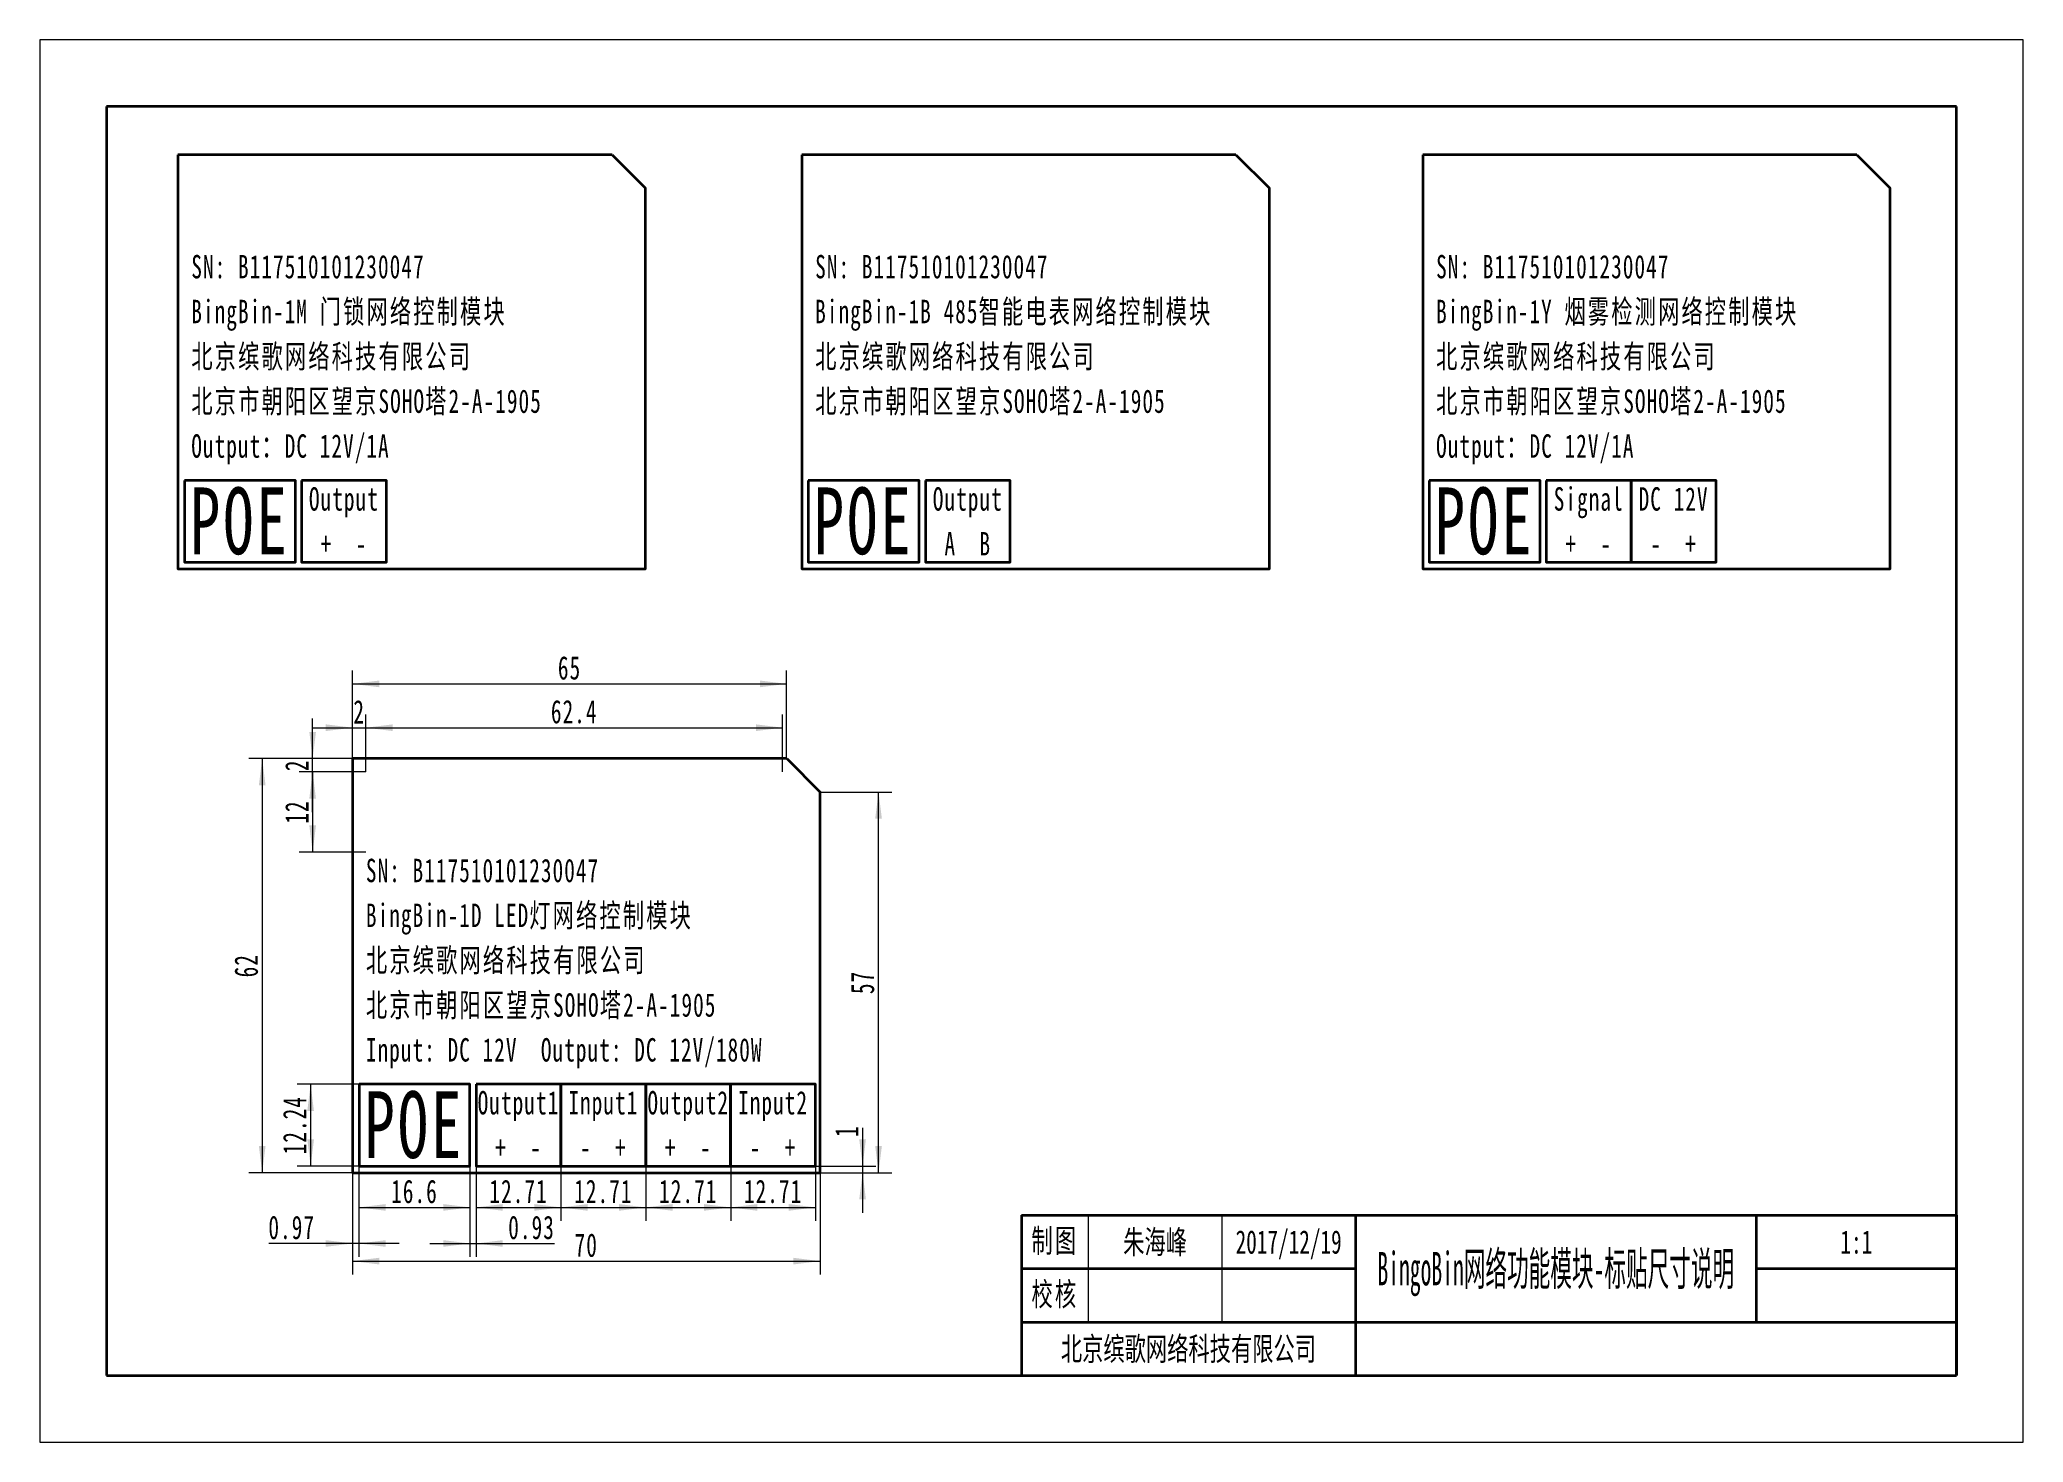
# Model space of a CAD drawing. Header units: millimetres. Extents: x -148 to 148, y -105 to 105.
import ezdxf
from ezdxf.enums import TextEntityAlignment as Align

# ---------------------------------------------------------------- set-up
doc = ezdxf.new("R2010")
doc.units = ezdxf.units.MM
doc.layers.get('0').update_dxf_attribs({"lineweight": 35})
for name, color, linetype, lineweight in [('尺寸线层', 3, 'Continuous', 18), ('粗实线层', 7, 'Continuous', 35), ('细实线层', 7, 'Continuous', 18)]:
    doc.layers.add(name, color=color, linetype=linetype, lineweight=lineweight)
doc.styles.add('标准', font='', dxfattribs={"width": 0.667})
doc.styles.get('标准').set_extended_font_data('宋体')
doc.dimstyles.new('标准', dxfattribs={"dimtxt": 3.5, "dimasz": 4, "dimexe": 2, "dimexo": 0, "dimtad": 1, "dimdsep": 46, "dimtxsty": '标准', "dimblk": '_CAXARROW', "dimcen": 0, "dimdle": 6, "dimazin": 2, "dimtfac": 0.707107, "dimtdec": 3, "dimtmove": 2, "dimatfit": 3, "dimfxl": 1, "dimfrac": 2, "dimtolj": 1, "dimarcsym": 1})

# ---------------------------------------------------------------- blocks, each defined once
blk = doc.blocks.new('*X2')
at = {"layer": '粗实线层'}
for p, q in [((-138.5, 95), (-138.5, -95)), ((138.5, 95), (-138.5, 95)), ((138.5, -95), (138.5, 95)), ((-138.5, -95), (138.5, -95))]:
    blk.add_line(p, q, dxfattribs=at)
at = {"layer": '细实线层'}
for p, q in [((148.5, 105), (-148.5, 105)), ((-148.5, 105), (-148.5, -105)), ((148.5, -105), (148.5, 105)), ((-148.5, -105), (148.5, -105))]:
    blk.add_line(p, q, dxfattribs=at)
blk = doc.blocks.new('*X3')
at = {"layer": '尺寸线层', "linetype": 'Continuous'}
for points in [[(-115.18, -2.64), (-114.68, -6.64), (-115.68, -6.64)], [(-115.18, -64.64), (-114.68, -60.64), (-115.68, -60.64)]]:
    blk.add_hatch(color=0, dxfattribs=at).paths.add_polyline_path(points, flags=0)
at = {"layer": '尺寸线层', "color": 0, "linetype": 'Continuous'}
for p, q in [((-101.66, -2.64), (-117.18, -2.64)), ((-115.18, -2.64), (-115.18, -64.64)), ((-101.66, -64.64), (-117.18, -64.64))]:
    blk.add_line(p, q, dxfattribs=at)
at = {"layer": '尺寸线层', "color": 0, "insert": (-117.56, -33.64), "char_height": 3.5, "width": 7, "attachment_point": 5, "rotation": 90, "line_spacing_factor": 1.15057, "style": '标准'}
blk.add_mtext('\\T1.1;62', dxfattribs=at)
blk = doc.blocks.new('_CAXARROW')
blk.add_hatch(color=0).paths.add_polyline_path([(0, 0), (-1, 0.125), (-1, -0.125)], flags=0)
blk = doc.blocks.new('*X4')
at = {"layer": '尺寸线层', "linetype": 'Continuous'}
for points in [[(-22.9, -7.64), (-23.4, -11.64), (-22.4, -11.64)], [(-22.9, -64.64), (-23.4, -60.64), (-22.4, -60.64)]]:
    blk.add_hatch(color=0, dxfattribs=at).paths.add_polyline_path(points, flags=0)
at = {"layer": '尺寸线层', "color": 0, "linetype": 'Continuous'}
for p, q in [((-31.66, -7.64), (-20.9, -7.64)), ((-22.9, -64.64), (-22.9, -7.64)), ((-31.66, -64.64), (-20.9, -64.64))]:
    blk.add_line(p, q, dxfattribs=at)
at = {"layer": '尺寸线层', "color": 0, "insert": (-25.28, -36.14), "char_height": 3.5, "width": 7, "attachment_point": 5, "rotation": 90, "line_spacing_factor": 1.15057, "style": '标准'}
blk.add_mtext('\\T1.1;57', dxfattribs=at)
blk = doc.blocks.new('*X5')
at = {"layer": '尺寸线层', "linetype": 'Continuous'}
for points in [[(-101.66, -77.87), (-97.66, -77.37), (-97.66, -78.37)], [(-31.66, -77.87), (-35.66, -77.37), (-35.66, -78.37)]]:
    blk.add_hatch(color=0, dxfattribs=at).paths.add_polyline_path(points, flags=0)
at = {"layer": '尺寸线层', "color": 0, "linetype": 'Continuous'}
for p, q in [((-101.66, -64.64), (-101.66, -79.87)), ((-31.66, -64.64), (-31.66, -79.87)), ((-101.66, -77.87), (-31.66, -77.87))]:
    blk.add_line(p, q, dxfattribs=at)
at = {"layer": '尺寸线层', "color": 0, "insert": (-66.66, -75.5), "char_height": 3.5, "width": 7, "attachment_point": 5, "line_spacing_factor": 1.15057, "style": '标准'}
blk.add_mtext('\\T1.1;70', dxfattribs=at)
blk = doc.blocks.new('*X6')
at = {"layer": '尺寸线层', "linetype": 'Continuous'}
for points in [[(-83.16, -69.83), (-79.16, -69.33), (-79.16, -70.33)], [(-70.45, -69.83), (-74.45, -69.33), (-74.45, -70.33)]]:
    blk.add_hatch(color=0, dxfattribs=at).paths.add_polyline_path(points, flags=0)
at = {"layer": '尺寸线层', "color": 0, "linetype": 'Continuous'}
for p, q in [((-83.16, -63.64), (-83.16, -71.83)), ((-70.45, -63.64), (-70.45, -71.83)), ((-83.16, -69.83), (-70.45, -69.83))]:
    blk.add_line(p, q, dxfattribs=at)
at = {"layer": '尺寸线层', "color": 0, "insert": (-76.8, -67.46), "char_height": 3.5, "width": 16.5945, "attachment_point": 5, "line_spacing_factor": 1.15057, "style": '标准'}
blk.add_mtext('\\T1.1;12.71', dxfattribs=at)
blk = doc.blocks.new('*X7')
at = {"layer": '尺寸线层', "linetype": 'Continuous'}
for points in [[(-70.45, -69.83), (-66.45, -69.33), (-66.45, -70.33)], [(-57.75, -69.83), (-61.75, -69.33), (-61.75, -70.33)]]:
    blk.add_hatch(color=0, dxfattribs=at).paths.add_polyline_path(points, flags=0)
at = {"layer": '尺寸线层', "color": 0, "linetype": 'Continuous'}
for p, q in [((-70.45, -63.64), (-70.45, -71.83)), ((-57.75, -63.64), (-57.75, -71.83)), ((-70.45, -69.83), (-57.75, -69.83))]:
    blk.add_line(p, q, dxfattribs=at)
at = {"layer": '尺寸线层', "color": 0, "insert": (-64.1, -67.46), "char_height": 3.5, "width": 16.5945, "attachment_point": 5, "line_spacing_factor": 1.15057, "style": '标准'}
blk.add_mtext('\\T1.1;12.71', dxfattribs=at)
blk = doc.blocks.new('*X8')
at = {"layer": '尺寸线层', "linetype": 'Continuous'}
for points in [[(-57.75, -69.83), (-53.75, -69.33), (-53.75, -70.33)], [(-45.04, -69.83), (-49.04, -69.33), (-49.04, -70.33)]]:
    blk.add_hatch(color=0, dxfattribs=at).paths.add_polyline_path(points, flags=0)
at = {"layer": '尺寸线层', "color": 0, "linetype": 'Continuous'}
for p, q in [((-57.75, -63.64), (-57.75, -71.83)), ((-45.04, -63.64), (-45.04, -71.83)), ((-57.75, -69.83), (-45.04, -69.83))]:
    blk.add_line(p, q, dxfattribs=at)
at = {"layer": '尺寸线层', "color": 0, "insert": (-51.39, -67.46), "char_height": 3.5, "width": 16.5945, "attachment_point": 5, "line_spacing_factor": 1.15057, "style": '标准'}
blk.add_mtext('\\T1.1;12.71', dxfattribs=at)
blk = doc.blocks.new('*X9')
at = {"layer": '尺寸线层', "linetype": 'Continuous'}
for points in [[(-45.04, -69.83), (-41.04, -69.33), (-41.04, -70.33)], [(-32.34, -69.83), (-36.34, -69.33), (-36.34, -70.33)]]:
    blk.add_hatch(color=0, dxfattribs=at).paths.add_polyline_path(points, flags=0)
at = {"layer": '尺寸线层', "color": 0, "linetype": 'Continuous'}
for p, q in [((-45.04, -63.64), (-45.04, -71.83)), ((-32.34, -63.64), (-32.34, -71.83)), ((-45.04, -69.83), (-32.34, -69.83))]:
    blk.add_line(p, q, dxfattribs=at)
at = {"layer": '尺寸线层', "color": 0, "insert": (-38.69, -67.46), "char_height": 3.5, "width": 16.5945, "attachment_point": 5, "line_spacing_factor": 1.15057, "style": '标准'}
blk.add_mtext('\\T1.1;12.71', dxfattribs=at)
blk = doc.blocks.new('*X10')
at = {"layer": '尺寸线层', "linetype": 'Continuous'}
for points in [[(-100.69, -69.83), (-96.69, -69.33), (-96.69, -70.33)], [(-84.08, -69.83), (-88.08, -69.33), (-88.08, -70.33)]]:
    blk.add_hatch(color=0, dxfattribs=at).paths.add_polyline_path(points, flags=0)
at = {"layer": '尺寸线层', "color": 0, "linetype": 'Continuous'}
for p, q in [((-100.69, -63.64), (-100.69, -71.83)), ((-84.08, -63.64), (-84.08, -71.83)), ((-100.69, -69.83), (-84.08, -69.83))]:
    blk.add_line(p, q, dxfattribs=at)
at = {"layer": '尺寸线层', "color": 0, "insert": (-92.38, -67.46), "char_height": 3.5, "width": 13.261, "attachment_point": 5, "line_spacing_factor": 1.15057, "style": '标准'}
blk.add_mtext('\\T1.1;16.6', dxfattribs=at)
blk = doc.blocks.new('*X11')
at = {"layer": '尺寸线层', "linetype": 'Continuous'}
for points in [[(-101.66, -75.23), (-105.66, -75.73), (-105.66, -74.73)], [(-100.69, -75.23), (-96.69, -75.73), (-96.69, -74.73)]]:
    blk.add_hatch(color=0, dxfattribs=at).paths.add_polyline_path(points, flags=0)
at = {"layer": '尺寸线层', "color": 0, "linetype": 'Continuous'}
for p, q in [((-101.66, -63.64), (-101.66, -77.23)), ((-100.69, -63.64), (-100.69, -77.23)), ((-94.69, -75.23), (-114.17, -75.23))]:
    blk.add_line(p, q, dxfattribs=at)
at = {"layer": '尺寸线层', "color": 0, "insert": (-110.76, -72.85), "char_height": 3.5, "width": 13.6523, "attachment_point": 5, "line_spacing_factor": 1.15057, "style": '标准'}
blk.add_mtext('\\T1.1;0.97', dxfattribs=at)
blk = doc.blocks.new('*X12')
at = {"layer": '尺寸线层', "linetype": 'Continuous'}
for points in [[(-107.93, -51.4), (-107.43, -55.4), (-108.43, -55.4)], [(-107.93, -63.64), (-107.43, -59.64), (-108.43, -59.64)]]:
    blk.add_hatch(color=0, dxfattribs=at).paths.add_polyline_path(points, flags=0)
at = {"layer": '尺寸线层', "color": 0, "linetype": 'Continuous'}
for p, q in [((-100.69, -51.4), (-109.93, -51.4)), ((-107.93, -51.4), (-107.93, -63.64)), ((-100.69, -63.64), (-109.93, -63.64))]:
    blk.add_line(p, q, dxfattribs=at)
at = {"layer": '尺寸线层', "color": 0, "insert": (-110.3, -57.52), "char_height": 3.5, "width": 17.0379, "attachment_point": 5, "rotation": 90, "line_spacing_factor": 1.15057, "style": '标准'}
blk.add_mtext('\\T1.1;12.24', dxfattribs=at)
blk = doc.blocks.new('*X13')
at = {"layer": '尺寸线层', "linetype": 'Continuous'}
for points in [[(-107.63, -2.64), (-108.13, 1.36), (-107.13, 1.36)], [(-107.63, -4.64), (-108.13, -8.64), (-107.13, -8.64)]]:
    blk.add_hatch(color=0, dxfattribs=at).paths.add_polyline_path(points, flags=0)
at = {"layer": '尺寸线层', "color": 0, "linetype": 'Continuous'}
for p, q in [((-107.63, -10.64), (-107.63, 3.36)), ((-101.66, -2.64), (-109.63, -2.64)), ((-99.66, -4.64), (-109.63, -4.64))]:
    blk.add_line(p, q, dxfattribs=at)
at = {"layer": '尺寸线层', "color": 0, "insert": (-110, -3.64), "char_height": 3.5, "width": 7, "attachment_point": 5, "rotation": 90, "line_spacing_factor": 1.15057, "style": '标准'}
blk.add_mtext('\\T1.1;2', dxfattribs=at)
blk = doc.blocks.new('*X14')
at = {"layer": '尺寸线层', "linetype": 'Continuous'}
for points in [[(-107.63, -4.64), (-107.13, -8.64), (-108.13, -8.64)], [(-107.63, -16.64), (-107.13, -12.64), (-108.13, -12.64)]]:
    blk.add_hatch(color=0, dxfattribs=at).paths.add_polyline_path(points, flags=0)
at = {"layer": '尺寸线层', "color": 0, "linetype": 'Continuous'}
for p, q in [((-99.66, -4.64), (-109.63, -4.64)), ((-107.63, -4.64), (-107.63, -16.64)), ((-99.66, -16.64), (-109.63, -16.64))]:
    blk.add_line(p, q, dxfattribs=at)
at = {"layer": '尺寸线层', "color": 0, "insert": (-110, -10.64), "char_height": 3.5, "width": 7, "attachment_point": 5, "rotation": 90, "line_spacing_factor": 1.15057, "style": '标准'}
blk.add_mtext('\\T1.1;12', dxfattribs=at)
blk = doc.blocks.new('*X15')
at = {"layer": '尺寸线层', "linetype": 'Continuous'}
for points in [[(-101.66, 8.55), (-97.66, 9.05), (-97.66, 8.05)], [(-36.66, 8.55), (-40.66, 9.05), (-40.66, 8.05)]]:
    blk.add_hatch(color=0, dxfattribs=at).paths.add_polyline_path(points, flags=0)
at = {"layer": '尺寸线层', "color": 0, "linetype": 'Continuous'}
for p, q in [((-101.66, -2.64), (-101.66, 10.55)), ((-36.66, -2.64), (-36.66, 10.55)), ((-101.66, 8.55), (-36.66, 8.55))]:
    blk.add_line(p, q, dxfattribs=at)
at = {"layer": '尺寸线层', "color": 0, "insert": (-69.16, 10.93), "char_height": 3.5, "width": 7, "attachment_point": 5, "line_spacing_factor": 1.15057, "style": '标准'}
blk.add_mtext('\\T1.1;65', dxfattribs=at)
blk = doc.blocks.new('*X16')
at = {"layer": '尺寸线层', "linetype": 'Continuous'}
for points in [[(-101.66, 1.99), (-105.66, 2.49), (-105.66, 1.49)], [(-99.66, 1.99), (-95.66, 2.49), (-95.66, 1.49)]]:
    blk.add_hatch(color=0, dxfattribs=at).paths.add_polyline_path(points, flags=0)
at = {"layer": '尺寸线层', "color": 0, "linetype": 'Continuous'}
for p, q in [((-101.66, -2.38), (-101.66, 3.99)), ((-99.66, -4.64), (-99.66, 3.99)), ((-107.66, 1.99), (-93.66, 1.99))]:
    blk.add_line(p, q, dxfattribs=at)
at = {"layer": '尺寸线层', "color": 0, "insert": (-100.66, 4.37), "char_height": 3.5, "width": 7, "attachment_point": 5, "line_spacing_factor": 1.15057, "style": '标准'}
blk.add_mtext('\\T1.1;2', dxfattribs=at)
blk = doc.blocks.new('*X17')
at = {"layer": '尺寸线层', "linetype": 'Continuous'}
for points in [[(-99.66, 1.99), (-95.66, 2.49), (-95.66, 1.49)], [(-37.26, 1.99), (-41.26, 2.49), (-41.26, 1.49)]]:
    blk.add_hatch(color=0, dxfattribs=at).paths.add_polyline_path(points, flags=0)
at = {"layer": '尺寸线层', "color": 0, "linetype": 'Continuous'}
for p, q in [((-99.66, -4.64), (-99.66, 3.99)), ((-37.26, -4.64), (-37.26, 3.99)), ((-99.66, 1.99), (-37.26, 1.99))]:
    blk.add_line(p, q, dxfattribs=at)
at = {"layer": '尺寸线层', "color": 0, "insert": (-68.46, 4.37), "char_height": 3.5, "width": 13.8088, "attachment_point": 5, "line_spacing_factor": 1.15057, "style": '标准'}
blk.add_mtext('\\T1.1;62.4', dxfattribs=at)
blk = doc.blocks.new('*X18')
at = {"layer": '尺寸线层', "linetype": 'Continuous'}
for points in [[(-25.29, -63.64), (-24.79, -59.64), (-25.79, -59.64)], [(-25.29, -64.64), (-24.79, -68.64), (-25.79, -68.64)]]:
    blk.add_hatch(color=0, dxfattribs=at).paths.add_polyline_path(points, flags=0)
at = {"layer": '尺寸线层', "color": 0, "linetype": 'Continuous'}
for p, q in [((-25.29, -57.94), (-25.29, -70.64)), ((-32.34, -63.64), (-23.29, -63.64)), ((-31.66, -64.64), (-23.29, -64.64))]:
    blk.add_line(p, q, dxfattribs=at)
at = {"layer": '尺寸线层', "color": 0, "insert": (-27.67, -58.41), "char_height": 3.5, "width": 7, "attachment_point": 5, "rotation": 90, "line_spacing_factor": 1.15057, "style": '标准'}
blk.add_mtext('\\T1.1;1', dxfattribs=at)
blk = doc.blocks.new('*X19')
at = {"layer": '尺寸线层', "linetype": 'Continuous'}
for points in [[(-84.08, -75.23), (-88.08, -74.73), (-88.08, -75.73)], [(-83.16, -75.23), (-79.16, -74.73), (-79.16, -75.73)]]:
    blk.add_hatch(color=0, dxfattribs=at).paths.add_polyline_path(points, flags=0)
at = {"layer": '尺寸线层', "color": 0, "linetype": 'Continuous'}
for p, q in [((-84.08, -63.64), (-84.08, -77.23)), ((-83.16, -63.64), (-83.16, -77.23)), ((-90.08, -75.23), (-71.44, -75.23))]:
    blk.add_line(p, q, dxfattribs=at)
at = {"layer": '尺寸线层', "color": 0, "insert": (-74.85, -72.85), "char_height": 3.5, "width": 13.6262, "attachment_point": 5, "line_spacing_factor": 1.15057, "style": '标准'}
blk.add_mtext('\\T1.1;0.93', dxfattribs=at)
blk = doc.blocks.new('*X20')
at = {"layer": '粗实线层'}
for p, q in [((-140, 24), (-140, 0)), ((-140, 24), (0, 24)), ((-90, 24), (-90, 0)), ((-30, 24), (-30, 8)), ((0, 24), (0, 0)), ((0, 24), (0, 8)), ((-140, 16), (-90, 16)), ((-30, 16), (0, 16)), ((-140, 8), (0, 8)), ((-140, 0), (0, 0))]:
    blk.add_line(p, q, dxfattribs=at)
at = {"layer": '细实线层'}
for p, q in [((-130, 24), (-130, 8)), ((-110, 24), (-110, 8))]:
    blk.add_line(p, q, dxfattribs=at)
at = {"layer": '尺寸线层', "char_height": 3.5, "width": 18, "attachment_point": 5, "line_spacing_factor": 0.99982, "style": '标准'}
for s, insert in [('\\T1.1;制图', (-135, 20)), ('\\T1.1;校核', (-135, 12))]:
    blk.add_mtext(s, dxfattribs=dict(at, insert=insert))
at = {"layer": '尺寸线层', "style": '标准', "width": 0.667}
for tag, height, p in [('制图签名', 3.65, (-120, 20)), ('制图日期', 3.65, (-100, 20)), ('图纸比例', 3.65, (-15, 20)), ('图纸名称', 5.22, (-60, 16)), ('校核签名', 3.65, (-120, 12)), ('校核日期', 3.65, (-100, 12)), ('重量', 3.65, (-15, 12)), ('院校名称', 3.65, (-115, 4)), ('图纸编号', 3.65, (-45, 4))]:
    blk.add_attdef(tag, text='', height=height, dxfattribs=at).set_placement(p, align=Align.MIDDLE_CENTER)

msp = doc.modelspace()

# ---------------------------------------------------------------- linework, layer by layer
at = {"layer": '粗实线层'}
for p, q in [((-62.794, 87.765), (-57.794, 82.765)), ((30.613, 87.765), (35.613, 82.765)), ((123.582, 87.765), (128.582, 82.765)), ((-36.657, -2.636), (-31.657, -7.636))]:
    msp.add_line(p, q, dxfattribs=at)
for points in [[(-127.794, 87.765), (-127.794, 25.765), (-57.794, 25.765), (-57.794, 82.765)], [(-62.794, 87.765), (-127.794, 87.765)], [(-34.387, 87.765), (-34.387, 25.765), (35.613, 25.765), (35.613, 82.765)], [(30.613, 87.765), (-34.387, 87.765)], [(58.582, 87.765), (58.582, 25.765), (128.582, 25.765), (128.582, 82.765)], [(123.582, 87.765), (58.582, 87.765)], [(-101.657, -2.636), (-101.657, -64.636), (-31.657, -64.636), (-31.657, -7.636)], [(-36.657, -2.636), (-101.657, -2.636)]]:
    msp.add_lwpolyline(points, dxfattribs=at)
for points in [[(-126.824, 39.003), (-126.824, 26.765), (-110.22, 26.765), (-110.22, 39.003)], [(-109.294, 39.003), (-109.294, 26.765), (-96.589, 26.765), (-96.589, 39.003)], [(-33.417, 39.003), (-33.417, 26.765), (-16.813, 26.765), (-16.813, 39.003)], [(-15.887, 39.003), (-15.887, 26.765), (-3.182, 26.765), (-3.182, 39.003)], [(59.552, 39.003), (59.552, 26.765), (76.156, 26.765), (76.156, 39.003)], [(77.082, 39.003), (77.082, 26.765), (89.787, 26.765), (89.787, 39.003)], [(89.787, 39.003), (89.787, 26.765), (102.492, 26.765), (102.492, 39.003)], [(-100.687, -51.398), (-100.687, -63.636), (-84.083, -63.636), (-84.083, -51.398)], [(-83.157, -51.398), (-83.157, -63.636), (-70.452, -63.636), (-70.452, -51.398)], [(-70.452, -51.398), (-70.452, -63.636), (-57.747, -63.636), (-57.747, -51.398)], [(-57.747, -51.398), (-57.747, -63.636), (-45.042, -63.636), (-45.042, -51.398)], [(-45.042, -51.398), (-45.042, -63.636), (-32.337, -63.636), (-32.337, -51.398)]]:
    msp.add_lwpolyline(points, close=True, dxfattribs=at)

# ---------------------------------------------------------------- block references
msp.add_blockref('*X2', (0, 0), dxfattribs=at)
ref = msp.add_blockref('*X20', (138.5, -95), dxfattribs=at)
ref.add_attrib('院校名称', '北京缤歌网络科技有限公司', dxfattribs={"layer": '尺寸线层', "height": 3.5, "style": '标准', "width": 0.667}).set_placement((23.5, -91), align=Align.MIDDLE_CENTER)
ref.add_attrib('图纸名称', 'BingoBin网络功能模块-标贴尺寸说明', dxfattribs={"layer": '尺寸线层', "height": 5, "style": '标准', "width": 0.474865}).set_placement((78.5, -79), align=Align.MIDDLE_CENTER)
ref.add_attrib('图纸比例', '1:1', dxfattribs={"layer": '尺寸线层', "height": 3.5, "style": '标准', "width": 0.667}).set_placement((123.5, -75), align=Align.MIDDLE_CENTER)
ref.add_attrib('制图签名', '朱海峰', dxfattribs={"layer": '尺寸线层', "height": 3.5, "style": '标准', "width": 0.667}).set_placement((18.5, -75), align=Align.MIDDLE_CENTER)
ref.add_attrib('制图日期', '2017/12/19', dxfattribs={"layer": '尺寸线层', "height": 3.5, "style": '标准', "width": 0.667}).set_placement((38.5, -75), align=Align.MIDDLE_CENTER)

# ---------------------------------------------------------------- texts
at = {"layer": '尺寸线层', "line_spacing_factor": 1.15057, "style": '标准'}
for s, insert, char_height, width, attachment_point in [('\\T1.1;SN: B117510101230047\\PBingBin-1M 门锁网络控制模块\\P北京缤歌网络科技有限公司\\P北京市朝阳区望京SOHO塔2-A-1905\\POutput：DC 12V/1A', (-125.794, 72.765), 3.5, 66, 1), ('\\T1.1;SN: B117510101230047\\PBingBin-1B 485智能电表网络控制模块\\P北京缤歌网络科技有限公司\\P北京市朝阳区望京SOHO塔2-A-1905', (-32.387, 72.765), 3.5, 66, 1), ('\\T1.1;SN: B117510101230047\\PBingBin-1Y 烟雾检测网络控制模块\\P北京缤歌网络科技有限公司\\P北京市朝阳区望京SOHO塔2-A-1905\\POutput：DC 12V/1A', (60.582, 72.765), 3.5, 66, 1), ('\\T1.1;POE', (-118.522, 32.884), 10, 16.604, 5), ('\\T1.1;Output\\P+  -', (-102.941, 32.884), 3.5, 12.705, 5), ('\\T1.1;POE', (-25.115, 32.884), 10, 16.604, 5), ('\\T1.1;Output\\PA  B', (-9.535, 32.884), 3.5, 12.705, 5), ('\\T1.1;POE', (67.854, 32.884), 10, 16.604, 5), ('\\T1.1;Signal\\P+  -', (83.434, 32.884), 3.5, 12.705, 5), ('\\T1.1;DC 12V\\P-  +', (96.139, 32.884), 3.5, 12.705, 5), ('\\T1.1;SN: B117510101230047\\PBingBin-1D LED灯网络控制模块\\P北京缤歌网络科技有限公司\\P北京市朝阳区望京SOHO塔2-A-1905\\PInput: DC 12V  Output: DC 12V/180W', (-99.657, -17.636), 3.5, 66, 1), ('\\T1.1;POE', (-92.385, -57.517), 10, 16.604, 5), ('\\T1.1;Output1\\P+  -', (-76.804, -57.517), 3.5, 12.705, 5), ('\\T1.1;Input1\\P-  +', (-64.099, -57.517), 3.5, 12.705, 5), ('\\T1.1;Output2\\P+  -', (-51.394, -57.517), 3.5, 12.705, 5), ('\\T1.1;Input2\\P-  +', (-38.689, -57.517), 3.5, 12.705, 5)]:
    msp.add_mtext(s, dxfattribs=dict(at, insert=insert, char_height=char_height, width=width, attachment_point=attachment_point))

# ---------------------------------------------------------------- dimensions: what is measured, and where the dimension line sits
at = {"layer": '尺寸线层'}
for base, p1, p2, picture, middle in [((-36.657, 8.551), (-101.657, -2.636), (-36.657, -2.636), '*X15', (-69.157, 8.551)), ((-99.657, 1.993), (-101.657, -2.379), (-99.657, -4.636), '*X16', (-100.657, 1.993)), ((-37.257, 1.993), (-99.657, -4.636), (-37.257, -4.636), '*X17', (-68.457, 1.993)), ((-31.657, -77.873), (-101.657, -64.636), (-31.657, -64.636), '*X5', (-66.657, -77.873)), ((-84.083, -69.832), (-100.687, -63.636), (-84.083, -63.636), '*X10', (-92.385, -69.832)), ((-70.451838143, -69.832101863), (-83.156838143, -63.636135508), (-70.451838143, -63.636135508), '*X6', (-76.804338143, -69.832101863)), ((-57.746838143, -69.832101863), (-70.451838143, -63.636135508), (-57.746838143, -63.636135508), '*X7', (-64.099338143, -69.832101863)), ((-45.041838143, -69.832101863), (-57.746838143, -63.636135508), (-45.041838143, -63.636135508), '*X8', (-51.394338143, -69.832101863)), ((-32.336838143, -69.832101863), (-45.041838143, -63.636135508), (-32.336838143, -63.636135508), '*X9', (-38.689338143, -69.832101863))]:
    dim = msp.add_linear_dim(base=base, p1=p1, p2=p2, dimstyle='标准', override={"dimsah": 1, "dimtfill": 1, "dimtzin": 8}, dxfattribs=at)
    dim.commit()
    dim.dimension.update_dxf_attribs({"geometry": picture, "text_midpoint": middle})
for base, p1, p2, angle, picture, middle in [((-107.627, -2.636), (-99.657, -4.636), (-101.657, -2.636), 90, '*X13', (-107.627, -3.636)), ((-115.184, -64.636), (-101.657, -2.636), (-101.657, -64.636), 270, '*X3', (-115.184, -33.636)), ((-107.627, -16.636), (-99.657, -4.636), (-99.657, -16.636), 270, '*X14', (-107.627, -10.636)), ((-22.905, -7.636), (-31.657, -64.636), (-31.657, -7.636), 90, '*X4', (-22.905, -36.136)), ((-107.927, -63.636), (-100.687, -51.398), (-100.687, -63.636), 270, '*X12', (-107.927, -57.517))]:
    dim = msp.add_linear_dim(base=base, p1=p1, p2=p2, angle=angle, dimstyle='标准', override={"dimsah": 1, "dimtfill": 1, "dimtzin": 8}, dxfattribs=at)
    dim.commit()
    dim.dimension.update_dxf_attribs({"geometry": picture, "text_midpoint": middle})
dim = msp.add_linear_dim(base=(-25.293, -64.636), p1=(-32.337, -63.636), p2=(-31.657, -64.636), angle=270, dimstyle='标准', override={"dimsah": 1, "dimtfill": 1, "dimtzin": 8}, dxfattribs=at)
dim.commit()
dim.dimension.update_dxf_attribs({"geometry": '*X18', "text_midpoint": (-25.293, -58.411), "dimtype": 160})
for base, p1, p2, picture, middle in [((-101.657, -75.228), (-100.687, -63.636), (-101.657, -63.636), '*X11', (-110.759, -75.228)), ((-83.157, -75.228), (-84.083, -63.636), (-83.157, -63.636), '*X19', (-74.85, -75.228))]:
    dim = msp.add_linear_dim(base=base, p1=p1, p2=p2, dimstyle='标准', override={"dimsah": 1, "dimtfill": 1, "dimtzin": 8}, dxfattribs=at)
    dim.commit()
    dim.dimension.update_dxf_attribs({"geometry": picture, "text_midpoint": middle, "dimtype": 160})

doc.saveas('drawing.dxf')
